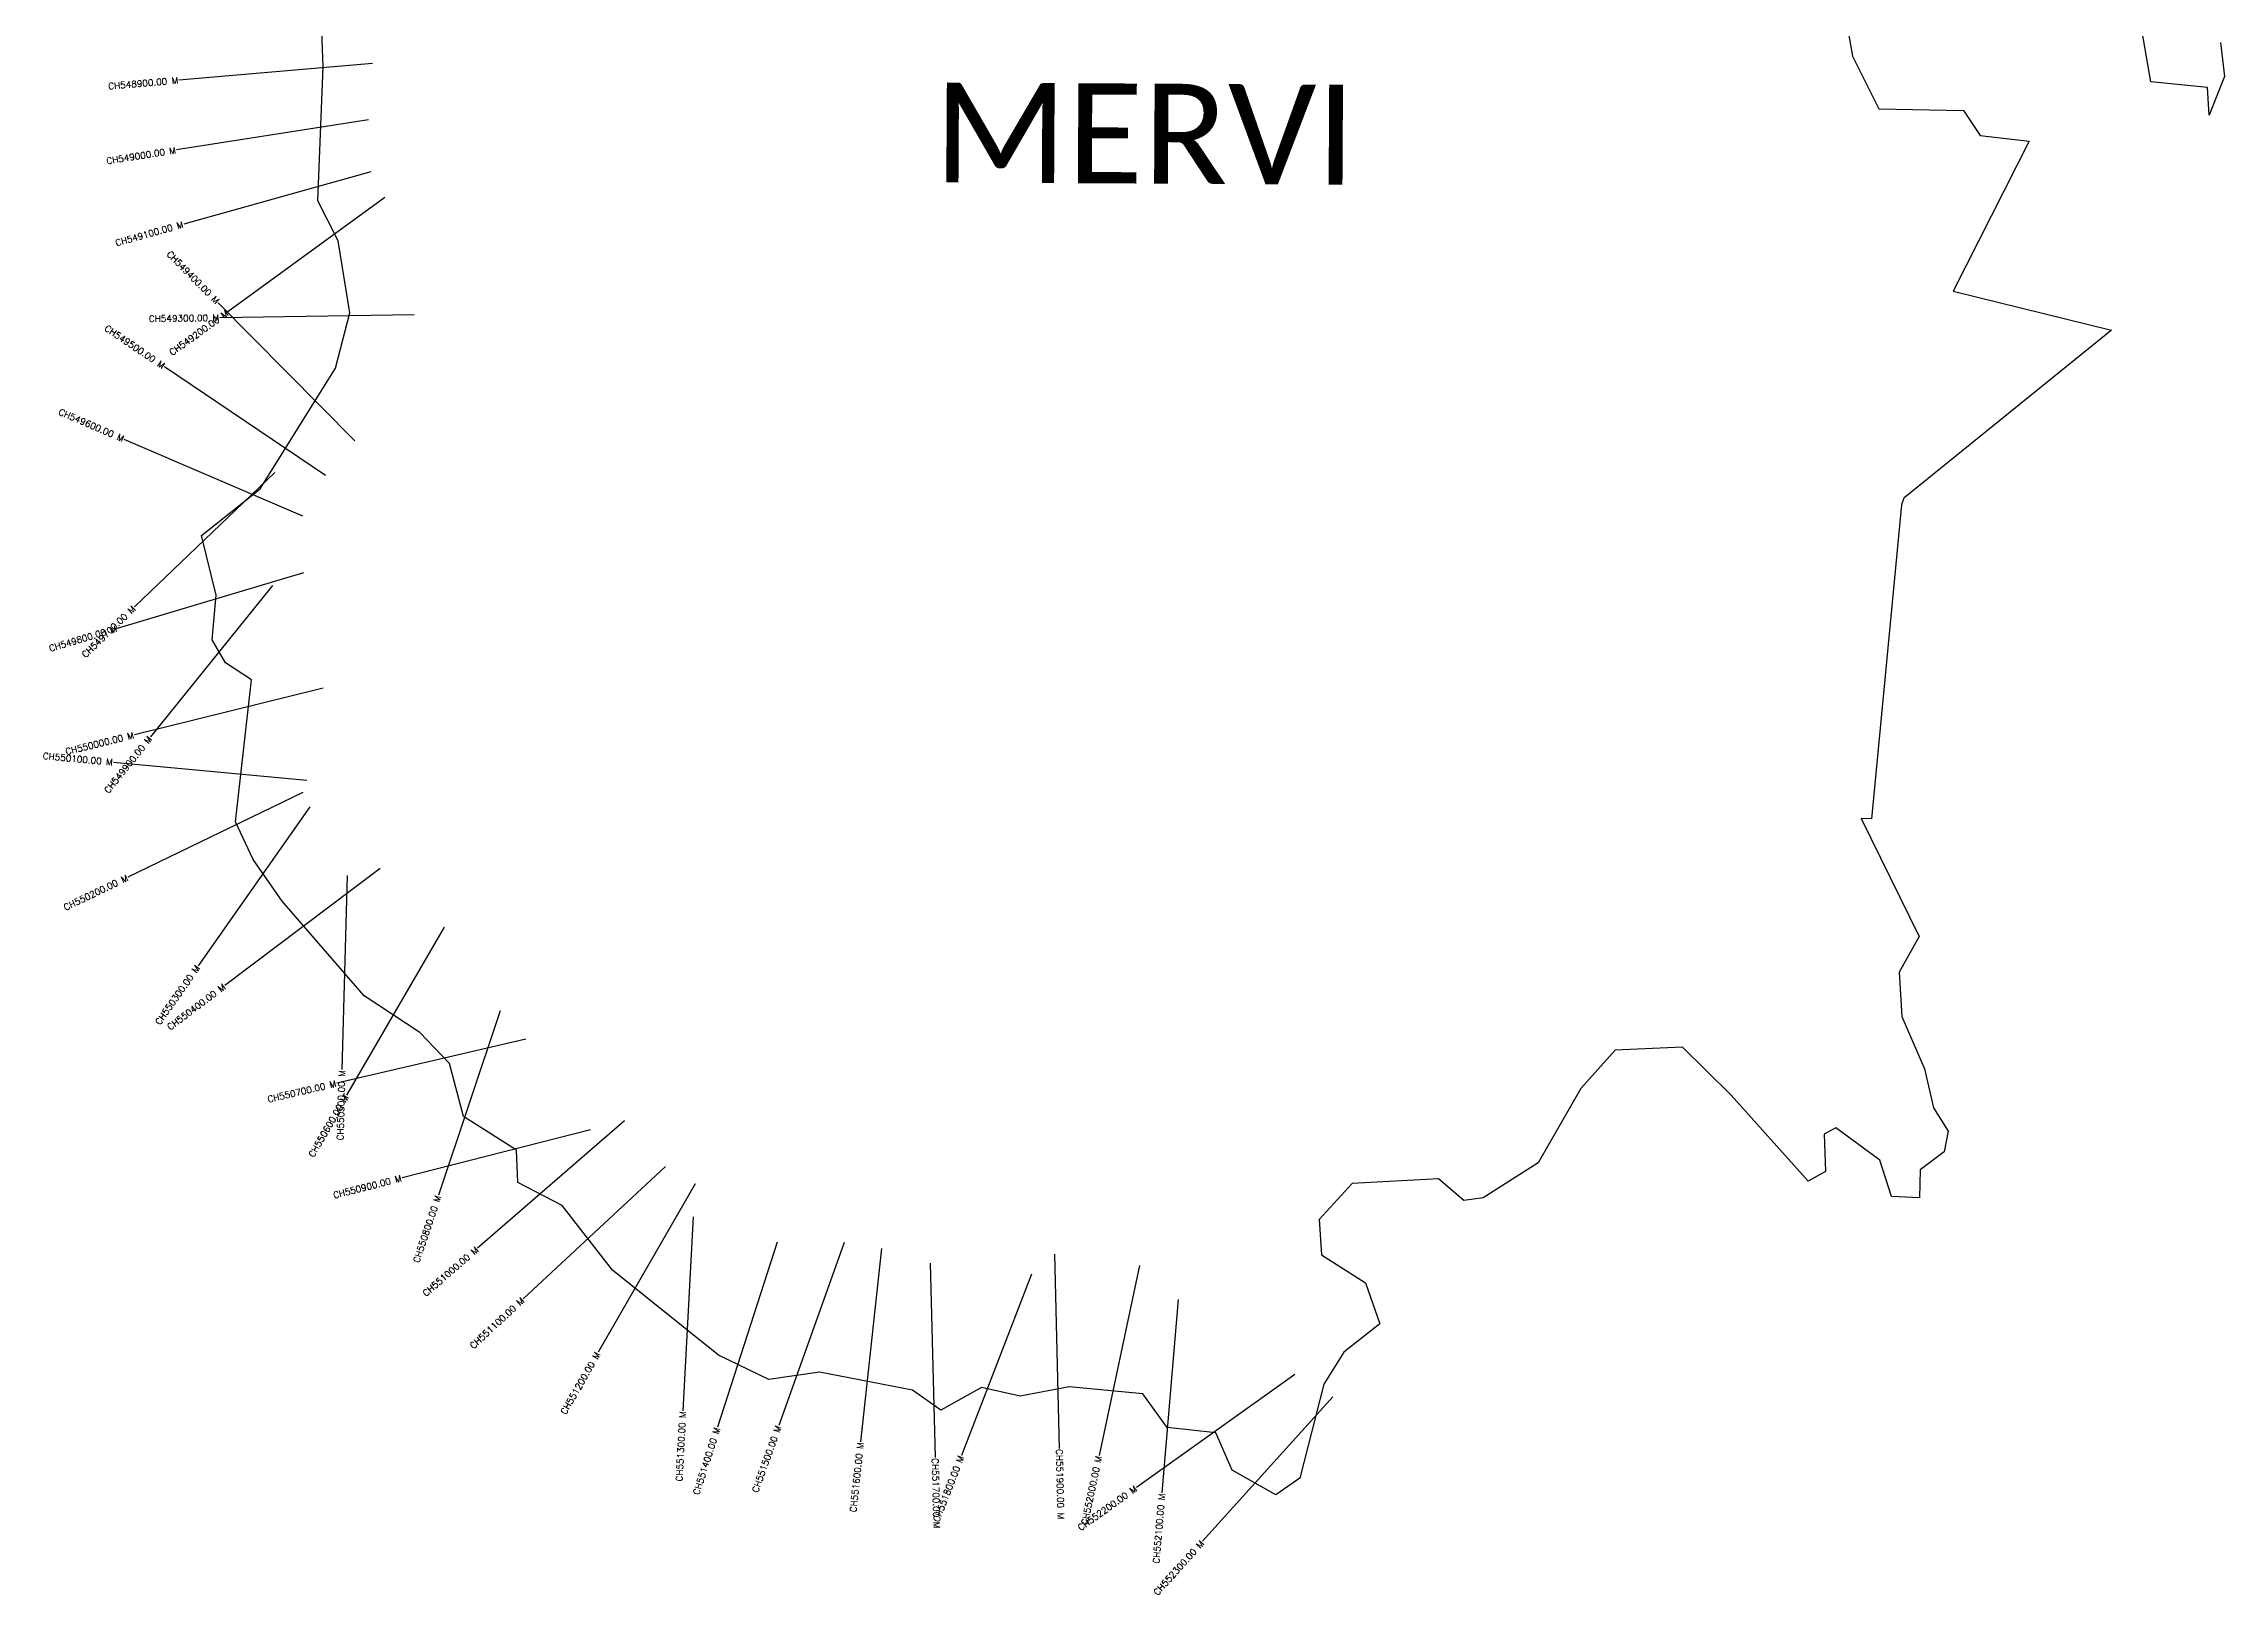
# Model space of a CAD drawing. Header units: metres. Extents: x 317902 to 322004, y 1858847 to 1863637.
# Drawn here: x 318143 to 321509, y 1858847 to 1861241 of the extents above; entities that cross this region are included whole.
import ezdxf
from ezdxf.enums import TextEntityAlignment as Align

# ---------------------------------------------------------------- set-up
doc = ezdxf.new("R2010")
doc.units = ezdxf.units.M
for name, color, linetype in [('CS', 134, 'Continuous'), ('CSMark', 6, 'Continuous'), ('village', 3, 'Continuous'), ('VILLAGE NAME', 250, 'Continuous')]:
    doc.layers.add(name, color=color, linetype=linetype)
doc.styles.get("Standard").update_dxf_attribs({"font": 'simplex.shx'})

msp = doc.modelspace()

# ---------------------------------------------------------------- linework, layer by layer
at = {"layer": 'CS'}
for p, q in [((318650.4, 1861210.9), (318351.5, 1861185)), ((318644.2, 1861123.9), (318347.8, 1861077.2)), ((318648, 1861043.5), (318359.1, 1860962.8)), ((318669.6, 1861003.7), (318426.9, 1860827.3)), ((318623.1, 1860627.8), (318412.2, 1860841.2)), ((318714.6, 1860822.4), (318414.6, 1860818.1)), ((318577.6, 1860574.4), (318329, 1860742.2)), ((318542.7, 1860511.7), (318267.1, 1860630.3)), ((318499.4, 1860579.3), (318282.9, 1860371.6)), ((318543.6, 1860424.1), (318256.1, 1860338.4)), ((318495.8, 1860404.7), (318307.7, 1860171)), ((318574.1, 1860246), (318282.8, 1860174)), ((318549.1, 1860103.7), (318250.4, 1860131.5)), ((318543, 1860084.8), (318272.9, 1859954.3)), ((318553.8, 1860062.7), (318381.1, 1859817.4)), ((318662, 1859967.6), (318422.4, 1859787)), ((318611.2, 1859957), (318603.2, 1859657.1)), ((318761, 1859877.1), (318610.3, 1859617.6)), ((318847.2, 1859747.9), (318752.2, 1859463.3)), ((318887.2, 1859704), (318595.1, 1859635.9)), ((319039.3, 1859577.8), (318812.5, 1859381.4)), ((318986.7, 1859563.9), (318696, 1859489.8)), ((319102.7, 1859507.4), (318883, 1859303.1)), ((319148.3, 1859480.8), (318998.9, 1859220.7)), ((319145.4, 1859429.9), (319129.4, 1859130.3)), ((319274.9, 1859390.6), (319183.1, 1859105)), ((319378.3, 1859390.2), (319277.5, 1859107.6)), ((319436.2, 1859380.7), (319403.9, 1859082.4)), ((319703.2, 1859372), (319710.5, 1859072.1)), ((319511.4, 1859357.9), (319518.9, 1859058)), ((319667.8, 1859341), (319559.6, 1859061.2)), ((319834.3, 1859354.6), (319771.9, 1859061.2)), ((319894.2, 1859302.2), (319869.1, 1859003.3)), ((320074.1, 1859186), (319829.8, 1859011.9)), ((320132.8, 1859151.5), (319931.9, 1858928.7))]:
    msp.add_line(p, q, dxfattribs=at)
at = {"layer": 'village', "color": 3, "true_color": 0x00ff00}
for points in [[(320919.4, 1861310, 0), (320935.2, 1861221.9, 0), (320975.6, 1861140.5, 0), (321106.2, 1861138.2, 0), (321132, 1861099.5, 0), (321208, 1861091, 0), (321090.6, 1860859.2, 0), (321334.7, 1860799, 0), (321014.4, 1860539.3, 0), (321010.6, 1860529.3, 0), (320964.2, 1860044.2, 0), (320948.2, 1860045, 0), (321038.1, 1859862.4, 0), (321007.2, 1859807.5, 0), (321011.2, 1859739.2, 0), (321046.3, 1859658.4, 0), (321059.9, 1859598, 0), (321082.7, 1859562.1, 0), (321076.8, 1859530.2, 0), (321039.5, 1859502.4, 0), (321038.7, 1859458.9, 0), (320995.5, 1859461, 0), (320977.5, 1859517.2, 0), (320909.1, 1859567.3, 0), (320891.3, 1859557.4, 0), (320893.3, 1859499.5, 0), (320866.6, 1859484.5, 0), (320747.9, 1859617.3, 0), (320672.8, 1859691.6, 0), (320568.7, 1859687.2, 0), (320515.7, 1859627.7, 0), (320449.8, 1859513.1, 0), (320364.8, 1859459.2, 0), (320335, 1859455, 0), (320296.1, 1859488.4, 0), (320162.8, 1859481, 0), (320112, 1859425.7, 0), (320115.5, 1859371.1, 0), (320183.2, 1859327.5, 0), (320205.4, 1859264.5, 0), (320149.9, 1859220.5, 0), (320118.8, 1859171.4, 0), (320082.1, 1859026.1, 0), (320045.1, 1859000.5, 0), (319977.5, 1859038.4, 0), (319952.1, 1859096.3, 0), (319877.2, 1859104.2, 0), (319839.7, 1859156.2, 0), (319725.6, 1859167.2, 0), (319650.4, 1859152.7, 0), (319590.6, 1859165.9, 0), (319527.6, 1859130.9, 0), (319483.9, 1859162.1, 0), (319340.2, 1859189.7, 0), (319262.2, 1859178.7, 0), (319184.4, 1859215.9, 0), (319020.7, 1859347.1, 0), (318943.4, 1859447.1, 0), (318874.9, 1859482.6, 0), (318872.6, 1859532.4, 0), (318790.9, 1859584.4, 0), (318769.3, 1859666.4, 0), (318723.2, 1859714.2, 0), (318637.3, 1859770.8, 0), (318510.7, 1859917, 0), (318466.1, 1859981.3, 0), (318438.8, 1860039.7, 0), (318463.5, 1860258.7, 0), (318423.2, 1860285.2, 0), (318402.8, 1860320.6, 0), (318409, 1860389.7, 0), (318386.6, 1860481.9, 0), (318476.7, 1860553.8, 0), (318593.3, 1860740.4, 0), (318615.2, 1860825.8, 0), (318597.6, 1860937.1, 0), (318566.2, 1860998.8, 0), (318574.1, 1861205.4, 0), (318571.1, 1861288, 0)], [(321503.3, 1861243.4, 0), (321509.2, 1861190.4, 0), (321485.6, 1861130.7, 0), (321483.3, 1861173.9, 0), (321395.7, 1861182.3, 0), (321375.1, 1861301.2, 0)]]:
    msp.add_polyline3d(points, dxfattribs=at)

# ---------------------------------------------------------------- texts
at = {"layer": 'CSMark'}
for s, rotation, p in [('CH548900.00 M', 4.9446, (318350.5, 1861184.9)), ('CH549000.00 M', 8.9707, (318346.8, 1861077)), ('CH549100.00 M', 15.61, (318358.1, 1860962.5)), ('CH549400.00 M', 314.6762, (318411.5, 1860841.9)), ('CH549300.00 M', 0.8095, (318413.6, 1860818.1)), ('CH549200.00 M', 36.0046, (318426.1, 1860826.8)), ('CH549500.00 M', 325.9712, (318328.2, 1860742.8)), ('CH549600.00 M', 336.7167, (318266.2, 1860630.7)), ('CH549800.00 M', 16.5894, (318255.2, 1860338.1)), ('CH549700.00 M', 43.8145, (318282.2, 1860370.9)), ('CH550000.00 M', 13.8824, (318281.8, 1860173.8)), ('CH549900.00 M', 51.1728, (318307.1, 1860170.2)), ('CH550100.00 M', 354.6731, (318249.4, 1860131.6)), ('CH550200.00 M', 25.776, (318272, 1859953.9)), ('CH550300.00 M', 54.8604, (318380.6, 1859816.6)), ('CH550400.00 M', 36.9901, (318421.6, 1859786.4)), ('CH550700.00 M', 13.1384, (318594.1, 1859635.6)), ('CH550500.00 M', 88.4801, (318603.2, 1859656.1)), ('CH550600.00 M', 59.8531, (318609.8, 1859616.8)), ('CH550900.00 M', 14.3021, (318695, 1859489.5)), ('CH550800.00 M', 71.5551, (318751.9, 1859462.3)), ('CH551000.00 M', 40.8869, (318811.8, 1859380.7)), ('CH551100.00 M', 42.9359, (318882.3, 1859302.4)), ('CH551200.00 M', 60.1147, (318998.4, 1859219.8)), ('CH551300.00 M', 86.9461, (319129.4, 1859129.3)), ('CH551400.00 M', 72.191, (319182.8, 1859104.1)), ('CH551500.00 M', 70.3568, (319277.1, 1859106.7)), ('CH551600.00 M', 83.8331, (319403.8, 1859081.4)), ('CH551800.00 M', 68.8476, (319559.2, 1859060.3)), ('CH552000.00 M', 77.9936, (319771.7, 1859060.2)), ('CH552200.00 M', 35.4876, (319829, 1859011.3)), ('CH552100.00 M', 85.202, (319869, 1859002.3)), ('CH552300.00 M', 47.9565, (319931.3, 1858927.9))]:
    msp.add_text(s, height=10, rotation=rotation, dxfattribs=at).set_placement(p, align=Align.MIDDLE_RIGHT)
for s, rotation, p in [('CH551900.00 M', 271.3961, (319710.5, 1859071.1)), ('CH551700.00 M', 271.431, (319518.9, 1859057))]:
    msp.add_text(s, height=10, rotation=rotation, dxfattribs=at).set_placement(p, align=Align.MIDDLE_LEFT)
at = {"layer": 'VILLAGE NAME', "insert": (319517.4, 1861181.5), "char_height": 154.336, "attachment_point": 1, "rotation": 359.6762}
msp.add_mtext_dynamic_manual_height_columns('{\\fCalibri|b0|i0|c0|p34;MERVI}', width=1012.468, gutter_width=771.7, heights=[0], dxfattribs=at)

doc.saveas('drawing.dxf')
